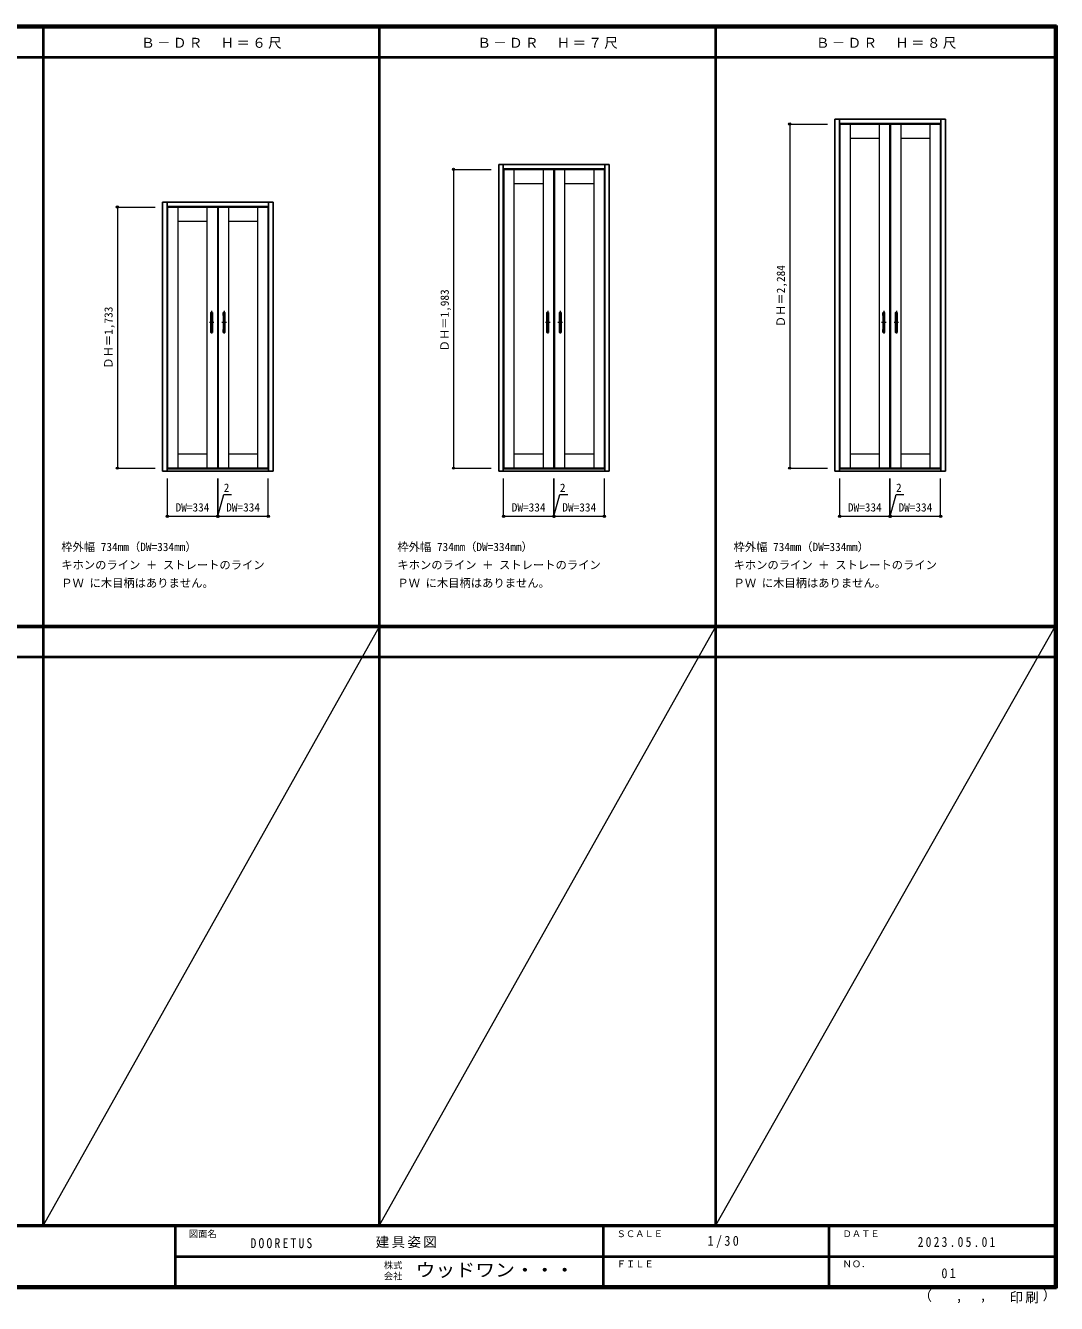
# Model space of a CAD drawing. Units: millimetres, scale not verified. Extents: x -6000 to 5700, y -4307 to 4175.
# Drawn here: x -1144 to 5700, y -4307 to 4175 of the extents above; entities that cross this region are included whole.
import ezdxf
from ezdxf.enums import TextEntityAlignment as Align

# ---------------------------------------------------------------- set-up
doc = ezdxf.new("R2010")
doc.units = ezdxf.units.MM
doc.header["$LTSCALE"] = 30
doc.header["$PDMODE"] = 32
doc.header["$PDSIZE"] = 15
doc.linetypes.add('CHAIN1', pattern=[8, 5, -1, 1, -1])
for name, color, linetype, lineweight in [('0-1_通り芯', 4, 'CHAIN1', 9), ('0-2_扉', 3, 'Continuous', 25), ('0-3_仕上げ', 7, 'Continuous', 18), ('0-4_枠', 3, 'Continuous', 25), ('0-7_取手', 7, 'Continuous', 18), ('0-A_文字', 7, 'Continuous', 18), ('0-B_寸法', 7, 'Continuous', 9), ('F-1_枠', 6, 'Continuous', 40), ('F-A_文字', 7, 'Continuous', 18)]:
    doc.layers.add(name, color=color, linetype=linetype, lineweight=lineweight)
doc.layers.add('0-8', color=7, linetype='Continuous')
doc.styles.add('ＭＳ ゴシック', font='')
doc.styles.get('ＭＳ ゴシック').set_extended_font_data('MS Gothic')

msp = doc.modelspace()

# ---------------------------------------------------------------- linework, layer by layer
at = {"layer": '0-1_通り芯'}
for p, q in [((91.3, 2282), (91.3, 2128)), ((174.3, 2282), (174.3, 2128)), ((2322.9, 2282), (2322.9, 2128)), ((2405.9, 2282), (2405.9, 2128)), ((4554.5, 2282), (4554.5, 2128)), ((4637.5, 2282), (4637.5, 2128)), ((106.3, 2205), (76.3, 2205)), ((189.3, 2205), (159.3, 2205)), ((2337.9, 2205), (2307.9, 2205)), ((2420.9, 2205), (2390.9, 2205)), ((4569.5, 2205), (4539.5, 2205)), ((4652.5, 2205), (4622.5, 2205))]:
    msp.add_line(p, q, dxfattribs=at)
at = {"layer": '0-2_扉'}
for p, q in [((4595, 3521), (4595, 1237)), ((4597, 3521), (4597, 1237)), ((4597, 3521), (4931, 3521)), ((4931, 1237), (4931, 3521)), ((2029.4, 3220), (2029.4, 1237)), ((2363.4, 3220), (2029.4, 3220)), ((2363.4, 3220), (2363.4, 1237)), ((2365.4, 3220), (2365.4, 1237)), ((2365.4, 3220), (2699.4, 3220)), ((2699.4, 1237), (2699.4, 3220)), ((131.8, 2970), (131.8, 1237)), ((133.8, 2970), (133.8, 1237)), ((133.8, 2970), (467.8, 2970)), ((467.8, 1237), (467.8, 2970)), ((131.8, 1237), (-202.2, 1237)), ((133.8, 1237), (467.8, 1237)), ((2363.4, 1237), (2029.4, 1237)), ((2365.4, 1237), (2699.4, 1237)), ((4595, 1237), (4261, 1237)), ((4597, 1237), (4931, 1237))]:
    msp.add_line(p, q, dxfattribs=at)
for points in [[(4595, 3521), (4261, 3521), (4261, 1237)], [(131.8, 2970), (-202.2, 2970), (-202.2, 1237)]]:
    msp.add_lwpolyline(points, dxfattribs=at)
at = {"layer": '0-3_仕上げ'}
for p, q in [((4262.41, 3521), (4262.41, 1237)), ((4330, 3521), (4330, 1237)), ((4330, 3519.59), (4526, 3519.59)), ((4526, 1237), (4526, 3521)), ((4593.59, 3521), (4593.59, 1237)), ((4598.41, 3521), (4598.41, 1237)), ((4666, 3521), (4666, 1237)), ((4666, 3519.59), (4862, 3519.59)), ((4862, 1237), (4862, 3521)), ((4929.59, 3521), (4929.59, 1237)), ((4526, 3425), (4330, 3425)), ((4862, 3425), (4666, 3425)), ((2030.81, 3220), (2030.81, 1237)), ((2098.4, 3220), (2098.4, 1237)), ((2098.4, 3218.59), (2294.4, 3218.59)), ((2294.4, 1237), (2294.4, 3220)), ((2361.99, 3220), (2361.99, 1237)), ((2366.81, 3220), (2366.81, 1237)), ((2434.4, 3220), (2434.4, 1237)), ((2434.4, 3218.59), (2630.4, 3218.59)), ((2630.4, 1237), (2630.4, 3220)), ((2697.99, 3220), (2697.99, 1237)), ((2294.4, 3124), (2098.4, 3124)), ((2630.4, 3124), (2434.4, 3124)), ((-200.79, 2970), (-200.79, 1237)), ((-133.2, 2970), (-133.2, 1237)), ((62.8, 1237), (62.8, 2970)), ((130.39, 2970), (130.39, 1237)), ((135.21, 2970), (135.21, 1237)), ((202.8, 2970), (202.8, 1237)), ((398.8, 1237), (398.8, 2970)), ((466.39, 2970), (466.39, 1237)), ((-133.2, 2968.59), (62.8, 2968.59)), ((202.8, 2968.59), (398.8, 2968.59)), ((62.8, 2874), (-133.2, 2874)), ((398.8, 2874), (202.8, 2874)), ((-133.2, 1333), (62.8, 1333)), ((202.8, 1333), (398.8, 1333)), ((2098.4, 1333), (2294.4, 1333)), ((2434.4, 1333), (2630.4, 1333)), ((4330, 1333), (4526, 1333)), ((4666, 1333), (4862, 1333)), ((-133.2, 1238.41), (62.8, 1238.41)), ((202.8, 1238.41), (398.8, 1238.41)), ((2098.4, 1238.41), (2294.4, 1238.41)), ((2434.4, 1238.41), (2630.4, 1238.41)), ((4330, 1238.41), (4526, 1238.41)), ((4666, 1238.41), (4862, 1238.41))]:
    msp.add_line(p, q, dxfattribs=at)
at = {"layer": '0-4_枠'}
for p, q in [((4229, 1218), (4229, 3554)), ((4229, 3554), (4963, 3554)), ((4259, 1218), (4259, 3554)), ((4259, 3524), (4933, 3524)), ((4933, 1218), (4933, 3554)), ((4963, 1218), (4963, 3554)), ((1997.4, 1218), (1997.4, 3253)), ((1997.4, 3253), (2731.4, 3253)), ((2027.4, 1218), (2027.4, 3253)), ((2701.4, 1218), (2701.4, 3253)), ((2731.4, 1218), (2731.4, 3253)), ((2027.4, 3223), (2701.4, 3223)), ((-234.2, 1218), (-234.2, 3003)), ((-234.2, 3003), (499.8, 3003)), ((-204.2, 1218), (-204.2, 3003)), ((-204.2, 2973), (469.8, 2973)), ((469.8, 1218), (469.8, 3003)), ((499.8, 1218), (499.8, 3003)), ((-234.2, 1218), (499.8, 1218)), ((-204.2, 1233), (469.8, 1233)), ((1997.4, 1218), (2731.4, 1218)), ((2027.4, 1233), (2701.4, 1233)), ((4229, 1218), (4963, 1218)), ((4259, 1233), (4933, 1233))]:
    msp.add_line(p, q, dxfattribs=at)
at = {"layer": '0-7_取手'}
for p, q in [((85.3, 2250), (85.3, 2268)), ((97.3, 2250), (97.3, 2268)), ((168.3, 2250), (168.3, 2268)), ((180.3, 2250), (180.3, 2268)), ((2316.9, 2250), (2316.9, 2268)), ((2328.9, 2250), (2328.9, 2268)), ((2399.9, 2250), (2399.9, 2268)), ((2411.9, 2250), (2411.9, 2268)), ((4548.5, 2250), (4548.5, 2268)), ((4560.5, 2250), (4560.5, 2268)), ((4631.5, 2250), (4631.5, 2268)), ((4643.5, 2250), (4643.5, 2268)), ((85.3, 2140), (85.3, 2158)), ((97.3, 2140), (97.3, 2158)), ((168.3, 2140), (168.3, 2158)), ((180.3, 2140), (180.3, 2158)), ((2316.9, 2140), (2316.9, 2158)), ((2328.9, 2140), (2328.9, 2158)), ((2399.9, 2140), (2399.9, 2158)), ((2411.9, 2140), (2411.9, 2158)), ((4548.5, 2140), (4548.5, 2158)), ((4560.5, 2140), (4560.5, 2158)), ((4631.5, 2140), (4631.5, 2158)), ((4643.5, 2140), (4643.5, 2158))]:
    msp.add_line(p, q, dxfattribs=at)
at = {"layer": '0-7_取手', "color": 3, "lineweight": 25}
for p, q in [((86.3, 2138), (86.3, 2270)), ((95.3, 2271), (87.3, 2271)), ((96.3, 2138), (96.3, 2270)), ((169.3, 2138), (169.3, 2270)), ((178.3, 2271), (170.3, 2271)), ((179.3, 2138), (179.3, 2270)), ((2317.9, 2138), (2317.9, 2270)), ((2326.9, 2271), (2318.9, 2271)), ((2327.9, 2138), (2327.9, 2270)), ((2400.9, 2138), (2400.9, 2270)), ((2409.9, 2271), (2401.9, 2271)), ((2410.9, 2138), (2410.9, 2270)), ((4549.5, 2138), (4549.5, 2270)), ((4558.5, 2271), (4550.5, 2271)), ((4559.5, 2138), (4559.5, 2270)), ((4632.5, 2138), (4632.5, 2270)), ((4641.5, 2271), (4633.5, 2271)), ((4642.5, 2138), (4642.5, 2270)), ((87.3, 2137), (95.3, 2137)), ((170.3, 2137), (178.3, 2137)), ((2318.9, 2137), (2326.9, 2137)), ((2401.9, 2137), (2409.9, 2137)), ((4550.5, 2137), (4558.5, 2137)), ((4633.5, 2137), (4641.5, 2137))]:
    msp.add_line(p, q, dxfattribs=at)
at = {"layer": '0-7_取手'}
for centre, start, end in [((86.3, 2268), 90, 180), ((86.3, 2250), 180, 270), ((96.3, 2268), 0, 90), ((96.3, 2250), 270, 0), ((169.3, 2268), 90, 180), ((169.3, 2250), 180, 270), ((179.3, 2268), 0, 90), ((179.3, 2250), 270, 0), ((2317.9, 2268), 90, 180), ((2317.9, 2250), 180, 270), ((2327.9, 2268), 0, 90), ((2327.9, 2250), 270, 0), ((2400.9, 2268), 90, 180), ((2400.9, 2250), 180, 270), ((2410.9, 2268), 0, 90), ((2410.9, 2250), 270, 0), ((4549.5, 2268), 90, 180), ((4549.5, 2250), 180, 270), ((4559.5, 2268), 0, 90), ((4559.5, 2250), 270, 0), ((4632.5, 2268), 90, 180), ((4632.5, 2250), 180, 270), ((4642.5, 2268), 0, 90), ((4642.5, 2250), 270, 0), ((86.3, 2158), 90, 180), ((86.3, 2140), 180, 270), ((96.3, 2158), 0, 90), ((96.3, 2140), 270, 0), ((169.3, 2158), 90, 180), ((169.3, 2140), 180, 270), ((179.3, 2158), 0, 90), ((179.3, 2140), 270, 0), ((2317.9, 2158), 90, 180), ((2317.9, 2140), 180, 270), ((2327.9, 2158), 0, 90), ((2327.9, 2140), 270, 0), ((2400.9, 2158), 90, 180), ((2400.9, 2140), 180, 270), ((2410.9, 2158), 0, 90), ((2410.9, 2140), 270, 0), ((4549.5, 2158), 90, 180), ((4549.5, 2140), 180, 270), ((4559.5, 2158), 0, 90), ((4559.5, 2140), 270, 0), ((4632.5, 2158), 90, 180), ((4632.5, 2140), 180, 270), ((4642.5, 2158), 0, 90), ((4642.5, 2140), 270, 0)]:
    msp.add_arc(centre, 1, start, end, dxfattribs=at)
at = {"layer": '0-7_取手', "color": 3, "lineweight": 25}
for centre, start, end in [((87.3, 2270), 90, 180), ((95.3, 2270), 0, 90), ((170.3, 2270), 90, 180), ((178.3, 2270), 0, 90), ((2318.9, 2270), 90, 180), ((2326.9, 2270), 0, 90), ((2401.9, 2270), 90, 180), ((2409.9, 2270), 0, 90), ((4550.5, 2270), 90, 180), ((4558.5, 2270), 0, 90), ((4633.5, 2270), 90, 180), ((4641.5, 2270), 0, 90), ((87.3, 2138), 180, 270), ((95.3, 2138), 270, 0), ((170.3, 2138), 180, 270), ((178.3, 2138), 270, 0), ((2318.9, 2138), 180, 270), ((2326.9, 2138), 270, 0), ((2401.9, 2138), 180, 270), ((2409.9, 2138), 270, 0), ((4550.5, 2138), 180, 270), ((4558.5, 2138), 270, 0), ((4633.5, 2138), 180, 270), ((4641.5, 2138), 270, 0)]:
    msp.add_arc(centre, 1, start, end, dxfattribs=at)
at = {"layer": '0-B_寸法', "color": 4}
for p, q in [((3929, 3521), (3929, 1237)), ((3929, 3521), (4179, 3521)), ((1697.4, 3220), (1697.4, 1237)), ((1697.4, 3220), (1947.4, 3220)), ((-534.2, 2970), (-534.2, 1237)), ((-534.2, 2970), (-284.2, 2970)), ((-534.2, 1237), (-284.2, 1237)), ((1697.4, 1237), (1947.4, 1237)), ((3929, 1237), (4179, 1237)), ((-202.2, 918), (-202.2, 1168)), ((131.8, 918), (131.8, 1168)), ((2029.4, 918), (2029.4, 1168)), ((2363.4, 918), (2363.4, 1168)), ((4261, 918), (4261, 1168)), ((4595, 918), (4595, 1168)), ((-202.2, 918), (131.8, 918)), ((2029.4, 918), (2363.4, 918)), ((4261, 918), (4595, 918))]:
    msp.add_line(p, q, dxfattribs=at)
for points in [[(131.8, 918), (133.8, 918), (133.8, 1168)], [(133.8, 918), (467.8, 918), (467.8, 1168)], [(2363.4, 918), (2365.4, 918), (2365.4, 1168)], [(2365.4, 918), (2699.4, 918), (2699.4, 1168)], [(4595, 918), (4597, 918), (4597, 1168)], [(4597, 918), (4931, 918), (4931, 1168)], [(132.8, 918), (171.77, 1063.45), (223.71, 1063.45)], [(2364.4, 918), (2403.37, 1063.45), (2455.31, 1063.45)], [(4596, 918), (4634.97, 1063.45), (4686.91, 1063.45)]]:
    msp.add_lwpolyline(points, dxfattribs=at)
at = {"layer": '0-B_寸法'}
for p in [(3929, 3521), (1697.4, 3220), (-534.2, 2970), (-534.2, 1237), (1697.4, 1237), (3929, 1237), (-202.2, 918), (131.8, 918), (133.8, 918), (467.8, 918), (2029.4, 918), (2363.4, 918), (2365.4, 918), (2699.4, 918), (4261, 918), (4595, 918), (4597, 918), (4931, 918)]:
    msp.add_point(p, dxfattribs=at)
at = {"layer": 'F-1_枠'}
for p, q in [((-6000, 4175), (5700, 4175)), ((-6000, 4170), (5700, 4170)), ((-6000, 4165), (5700, 4165)), ((-1026.8, 4165), (-1026.8, -3790)), ((1204.8, 4165), (1204.8, -3790)), ((3436.4, 4165), (3436.4, -3790)), ((5690, 4175), (5690, -4205)), ((5695, 4175), (5695, -4205)), ((5700, 4175), (5700, -4205)), ((-6000, 3965), (5700, 3965)), ((-5990, 190.5), (5690, 190.5)), ((-5990, 187.5), (5690, 187.5)), ((-5990, 184.5), (5690, 184.5)), ((-5990, -15.5), (5690, -15.5)), ((5700, -3790), (-6000, -3790)), ((5700, -3795), (-6000, -3795)), ((-150, -3795), (-150, -4195)), ((2690, -3795), (2690, -4195)), ((4190, -3795), (4190, -4195)), ((-150, -3995), (5690, -3995.01)), ((5700, -4195), (-6000, -4195)), ((5700, -4200), (-6000, -4200)), ((5700, -4205), (-6000, -4205))]:
    msp.add_line(p, q, dxfattribs=at)
at = {"layer": 'F-A_文字'}
for p, q in [((1204.8, 184.5), (-1026.8, -3790)), ((3436.4, 184.5), (1204.8, -3790)), ((5690, 184.5), (3436.4, -3790))]:
    msp.add_line(p, q, dxfattribs=at)

# ---------------------------------------------------------------- texts
at = {"layer": '0-8', "style": 'ＭＳ ゴシック'}
for p in [(-906.8, 430.5), (1324.8, 430.5), (3556.4, 430.5)]:
    msp.add_text('ＰＷ に木目柄はありません。', height=54.99, dxfattribs=at).set_placement(p, align=Align.BOTTOM_LEFT)
at = {"layer": '0-A_文字', "style": 'ＭＳ ゴシック'}
for s, p in [('枠外幅 734mm（DW=334mm）', (-906.8, 670.5)), ('枠外幅 734mm（DW=334mm）', (1324.8, 670.5)), ('枠外幅 734mm（DW=334mm）', (3556.4, 670.5)), ('キホンのライン ＋ ストレートのライン', (-906.8, 550.5)), ('キホンのライン ＋ ストレートのライン', (1324.8, 550.5)), ('キホンのライン ＋ ストレートのライン', (3556.4, 550.5))]:
    msp.add_text(s, height=54.99, dxfattribs=at).set_placement(p, align=Align.BOTTOM_LEFT)
at = {"layer": '0-A_文字', "char_height": 65.98, "attachment_point": 7, "style": 'ＭＳ ゴシック'}
for s, insert in [('\\T1.17;Ｂ－ＤＲ\u3000Ｈ＝６尺', (-376, 4020)), ('\\T1.17;Ｂ－ＤＲ\u3000Ｈ＝７尺', (1855.6, 4020)), ('\\T1.17;Ｂ－ＤＲ\u3000Ｈ＝８尺', (4103.2, 4020))]:
    msp.add_mtext(s, dxfattribs=dict(at, insert=insert))
at = {"layer": '0-B_寸法', "style": 'ＭＳ ゴシック'}
for s, p in [('ＤＨ＝2,284', (3914, 2172.75)), ('ＤＨ＝1,983', (1682.4, 2012.25)), ('ＤＨ＝1,733', (-549.2, 1897.25))]:
    msp.add_text(s, height=54.99, rotation=90, dxfattribs=at).set_placement(p, align=Align.BOTTOM_LEFT)
for s, p in [('2', (171.77, 1063.45)), ('2', (2403.37, 1063.45)), ('2', (4634.97, 1063.45)), ('DW=334', (-147.7, 933)), ('DW=334', (188.3, 933)), ('DW=334', (2083.9, 933)), ('DW=334', (2419.9, 933)), ('DW=334', (4315.5, 933)), ('DW=334', (4651.5, 933))]:
    msp.add_text(s, height=54.99, dxfattribs=at).set_placement(p, align=Align.BOTTOM_LEFT)
at = {"layer": 'F-A_文字', "style": 'ＭＳ ゴシック'}
for s, height, p in [('図面名', 43.99, (-60, -3880)), ('ＳＣＡＬＥ', 43.99, (2780, -3880)), ('ＤＡＴＥ', 43.99, (4280, -3880)), ('株式', 43.99, (1235, -4089)), ('ＦＩＬＥ', 43.99, (2780, -4080)), ('ＮＯ．', 43.99, (4280, -4080)), ('会社', 43.99, (1235, -4161)), ('（', 65.98, (4784.03, -4308.31)), ('）', 65.98, (5608.4, -4304.13)), (',', 65.98, (5031.28, -4308.31)), (',', 65.98, (5190.2, -4305.53))]:
    msp.add_text(s, height=height, dxfattribs=at).set_placement(p, align=Align.BOTTOM_LEFT)
at = {"layer": 'F-A_文字', "style": 'ＭＳ ゴシック', "width": 1.1}
msp.add_text('ウッドワン・・・', height=87.98, dxfattribs=at).set_placement((1445, -4155), align=Align.BOTTOM_LEFT)
at = {"layer": 'F-A_文字', "char_height": 65.98, "attachment_point": 7, "style": 'ＭＳ ゴシック'}
for s, insert in [('\\T1.39;\\W0.85;DOORETUS', (350, -3940.79)), ('\\T1.17;建具姿図', (1180.42, -3940)), ('\\T1.38;\\W0.9;1/30', (3383.75, -3940)), ('\\T1.39;\\W0.85;2023.05.01', (4778.75, -3932.5)), ('\\T1.36;\\W0.9;01', (4936.25, -4140)), ('\\T1.17;印刷', (5388.15, -4306.92))]:
    msp.add_mtext(s, dxfattribs=dict(at, insert=insert))

doc.saveas('drawing.dxf')
